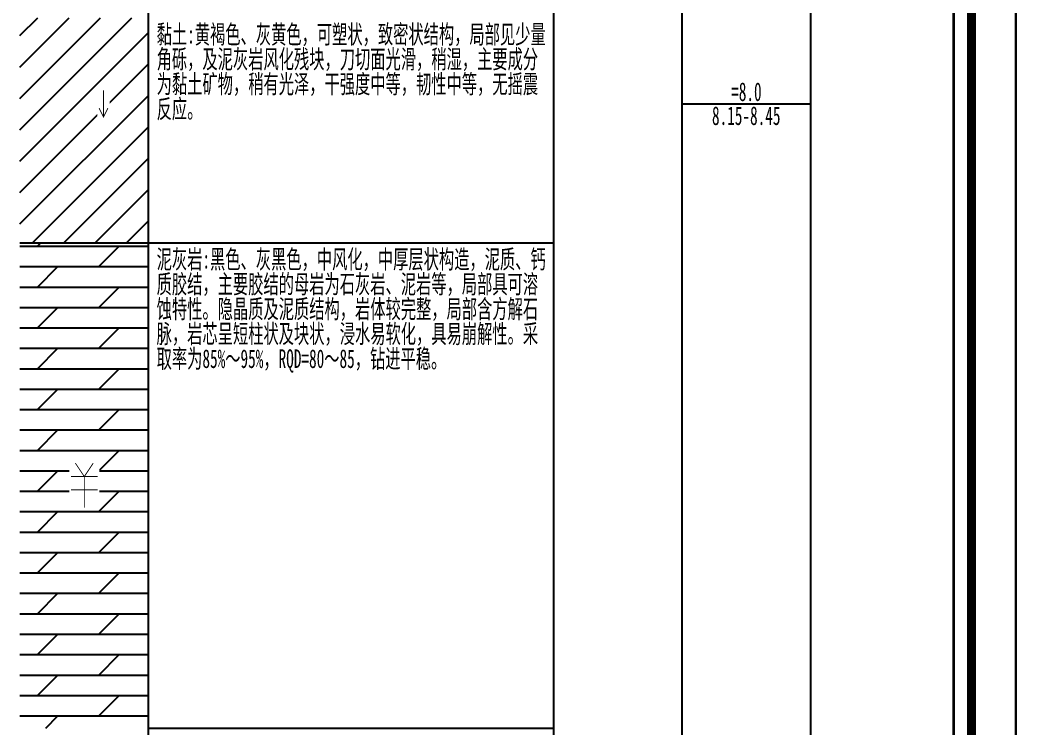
# Model space of a CAD drawing. Header units: millimetres. Extents: x 1264 to 9491, y 619 to 916.
# Drawn here: x 4034.5 to 4146.8, y 693.2 to 773 of the extents above; entities that cross this region are included whole.
import ezdxf

# ---------------------------------------------------------------- set-up
doc = ezdxf.new("R2010")
doc.units = ezdxf.units.MM
doc.styles.add('成果图表体', font='simfang_0.ttf', dxfattribs={"width": 0.6, "height": 2.1})

# ---------------------------------------------------------------- blocks, each defined once
blk = doc.blocks.new('FH_ZHONG.dwg', base_point=(0, 0.03))
blk.add_wipeout([(-1.7, -2.67), (1.7, -2.67), (1.7, 2.73), (-1.7, 2.73)])
at = {"color": 7, "const_width": 0.1}
for points in [[(-1, 2.53), (0, 1.03), (1, 2.53)], [(-1.5, 1.03), (1.5, 1.03)], [(0, 1.03), (0, -2.47)], [(-1.5, -0.47), (1.5, -0.47)]]:
    blk.add_lwpolyline(points, dxfattribs=at)
blk = doc.blocks.new('zztSLbg.dwg', base_point=(0.5, 1.5))
blk.add_wipeout([(-0.2, -0.2), (1.2, -0.2), (1.2, 3.2), (-0.2, 3.2)])
at = {"color": 7, "const_width": 0.1}
for points in [[(0.5, 3), (0.5, 0)], [(0, 1), (0.5, 0), (1, 1)]]:
    blk.add_lwpolyline(points, dxfattribs=at)
blk = doc.blocks.new('柱状图图框模板-(昇龙标准).dwg12', base_point=(27, 229))
for points, const_width in [([(0, 0), (210, 0), (210, 297), (0, 297)], 0.25), ([(25, 5), (205, 5), (205, 292), (25, 292)], 1), ([(27, 265), (203, 265), (203, 17), (27, 17)], 0.3)]:
    blk.add_lwpolyline(points, close=True, dxfattribs=dict(const_width=const_width))

msp = doc.modelspace()

# ---------------------------------------------------------------- hatches: boundary and pattern name
at = {"linetype": 'Continuous'}
h = msp.add_hatch(dxfattribs=at)
h.set_pattern_fill('GKNXT', scale=0.5, style=0, pattern_type=2)
h.set_pattern_definition([(45, (0, 0), (-1.767767, 1.767767), [])])
h.paths.add_polyline_path([(4034.52, 747.89), (4049.01, 747.89), (4049.01, 773.23), (4034.52, 773.23)])
h = msp.add_hatch(dxfattribs=at)
h.set_pattern_fill('GKNHY1', scale=0.5, style=0, pattern_type=2)
h.set_pattern_definition([(0, (0, 0), (0, 2.3), []), (45, (0, 0), (4e-16, 4.5999997), [3.252691, -6.5053825])])
h.paths.add_polyline_path([(4034.52, 693.23), (4049.01, 693.23), (4049.01, 747.89), (4034.52, 747.89)])

# ---------------------------------------------------------------- linework, layer by layer
at = {"color": 0}
for points in [[(4049.01, 635.89), (4049.01, 819.89)], [(4049.01, 635.89), (4049.01, 819.89)], [(4094.64, 635.89), (4094.64, 819.89)], [(4094.64, 635.89), (4094.64, 819.89)], [(4109.12, 635.89), (4109.12, 819.89)], [(4109.12, 635.89), (4109.12, 819.89)], [(4123.61, 635.89), (4123.61, 819.89)], [(4123.61, 635.89), (4123.61, 819.89)], [(4139.7, 635.89), (4139.7, 819.89)], [(4049.01, 747.89), (4049.01, 773.23)], [(4094.64, 747.89), (4094.64, 773.23)], [(4109.12, 763.56), (4123.61, 763.56)], [(4049.01, 747.89), (4094.64, 747.89)], [(4049.01, 747.89), (4094.64, 747.89)], [(4049.01, 693.23), (4049.01, 747.89)], [(4094.64, 693.23), (4094.64, 747.89)], [(4049.01, 693.23), (4094.64, 693.23)]]:
    msp.add_lwpolyline(points, dxfattribs=at)
at = {"color": 7, "flags": 128}
msp.add_lwpolyline([(4034.52, 747.89), (4049.01, 747.89)], dxfattribs=at)

# ---------------------------------------------------------------- texts
at = {"color": 0, "style": '成果图表体', "width": 0.6}
for s, p in [('=8.0', (4114.63, 763.86)), ('8.15-8.45', (4112.47, 761.16))]:
    msp.add_text(s, height=2.1, dxfattribs=at).set_placement(p)
at = {"color": 0, "char_height": 2.1, "width": 43.8045, "attachment_point": 1, "line_spacing_factor": 0.8, "style": '成果图表体'}
for s, insert in [('\\A1;黏土:黄褐色、灰黄色，可塑状，致密状结构，局部见少量角砾，及泥灰岩风化残块，刀切面光滑，稍湿，主要成分为黏土矿物，稍有光泽，干强度中等，韧性中等，无摇震反应。', (4049.92, 772.43)), ('\\A1;泥灰岩:黑色、灰黑色，中风化，中厚层状构造，泥质、钙质胶结，主要胶结的母岩为石灰岩、泥岩等，局部具可溶蚀特性。隐晶质及泥质结构，岩体较完整，局部含方解石脉，岩芯呈短柱状及块状，浸水易软化，具易崩解性。采取率为85%～95%，RQD=80～85，钻进平稳。', (4049.92, 747.09))]:
    msp.add_mtext(s, dxfattribs=dict(at, insert=insert))

# ---------------------------------------------------------------- next in the draw order: block references
for name, p in [('zztSLbg.dwg', (4043.94, 763.56)), ('FH_ZHONG.dwg', (4041.77, 720.56))]:
    msp.add_blockref(name, p)

# ---------------------------------------------------------------- next in the draw order: block references
msp.add_blockref('柱状图图框模板-(昇龙标准).dwg12', (3963.7, 847.89))

doc.saveas('drawing.dxf')
